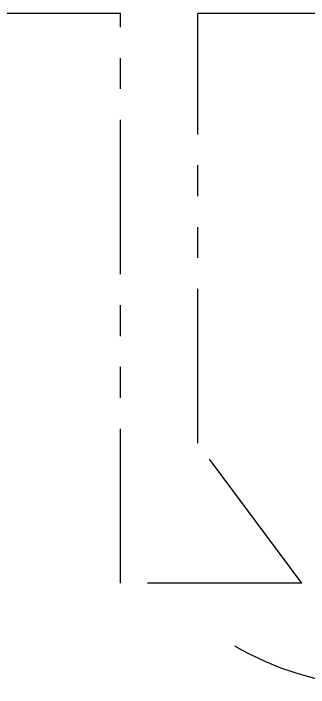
# Model space of a CAD drawing. Header units: millimetres. Extents: x 10547 to 11305, y 9897 to 10391.
# Drawn here: x 11040.17 to 11046.25, y 10066.79 to 10080.65 of the extents above; entities that cross this region are included whole.
import ezdxf

# ---------------------------------------------------------------- set-up
doc = ezdxf.new("R2010")
doc.units = ezdxf.units.MM
doc.linetypes.add('PHANTOM2', pattern=[31.75, 15.875, -3.175, 3.175, -3.175, 3.175, -3.175])
for name, color, linetype in [('LG-AIRCON', 240, 'Continuous'), ('LG-RLRG', 3, 'Continuous'), ('제어선', 6, 'Continuous')]:
    doc.layers.add(name, color=color, linetype=linetype)

# ---------------------------------------------------------------- blocks, each defined once
blk = doc.blocks.new('15215')
at = {"layer": 'LG-RLRG', "color": 1}
blk.add_lwpolyline([(-7906.7, 12267.1, 0.226655), (-7172.6, 12209.6, -0.226655), (-6438.6, 12152.1, -13.252579)], format="xyb", dxfattribs=at)

msp = doc.modelspace()

# ---------------------------------------------------------------- linework, layer by layer
at = {"layer": '제어선', "linetype": 'PHANTOM2', "ltscale": 0.2}
for p, q in [((11042.379, 10080.646, 0), (10855.886, 10080.646, 0)), ((11042.379, 10068.933), (11042.379, 10080.646, 0)), ((11059.412, 10080.646, 0), (11043.968, 10080.646, 0)), ((11043.968, 10071.809), (11043.968, 10080.646, 0)), ((11046.106, 10068.933), (11043.968, 10071.809)), ((11046.106, 10068.933), (11042.379, 10068.933))]:
    msp.add_line(p, q, dxfattribs=at)

# ---------------------------------------------------------------- block references
at = {"layer": 'LG-AIRCON', "xscale": 0.007449840356167105, "yscale": 0.007449840356167105, "zscale": 0.007449840356167105}
msp.add_blockref('15215', (11103.627, 9976.255), dxfattribs=at)

doc.saveas('drawing.dxf')
